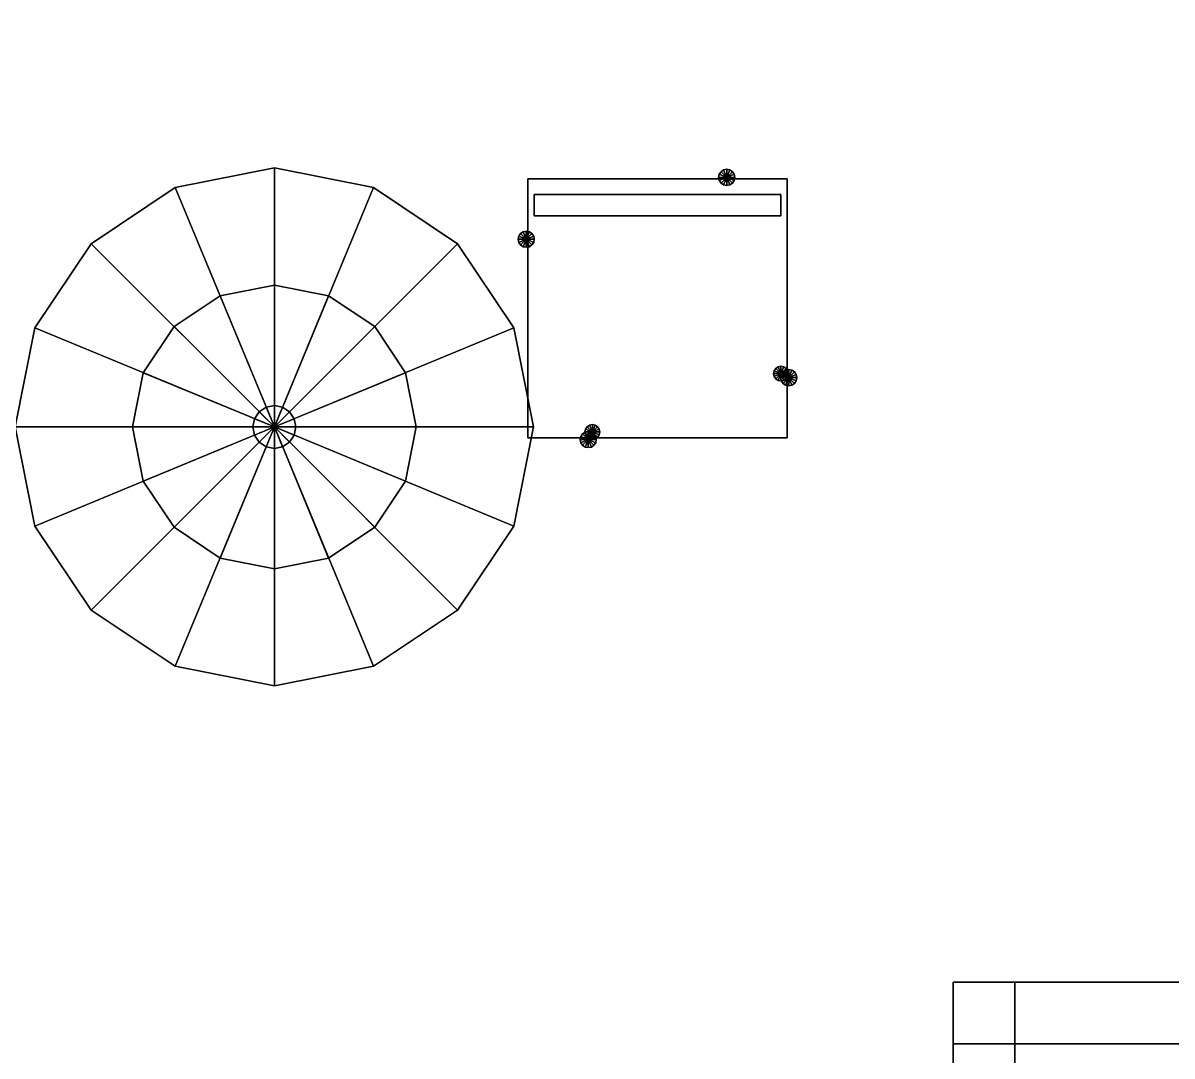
# Model space of a CAD drawing. Header units: millimetres. Extents: x -8000 to 18500, y -500 to 32500.
# Drawn here: x 6193 to 8055, y 2180 to 3855 of the extents above; entities that cross this region are included whole.
import ezdxf

# ---------------------------------------------------------------- set-up
doc = ezdxf.new("R2010")
doc.units = ezdxf.units.MM
for name, color, linetype in [('3D-FINISH', 7, 'Continuous'), ('3D-FURNITURE', 7, 'Continuous'), ('3D-ROOF', 7, 'Continuous'), ('3D-SLABS', 7, 'Continuous'), ('3D-WALLS-INTR', 7, 'Continuous')]:
    doc.layers.add(name, color=color, linetype=linetype)

msp = doc.modelspace()

# ---------------------------------------------------------------- linework, layer by layer
at = {"layer": '3D-FINISH', "color": 7}
for points in [[(200, 200, 590), (200, 9800, 590), (9800, 9800, 590), (9800, 200, 590)], [(200, 200, 600), (9800, 200, 600), (9800, 9800, 600), (200, 9800, 600)], [(200, 200, 3990), (200, 9800, 3990), (9800, 9800, 3990), (9800, 200, 3990)], [(200, 200, 4000), (9800, 200, 4000), (9800, 9800, 4000), (200, 9800, 4000)]]:
    msp.add_3dface(points, dxfattribs=at)
at = {"layer": '3D-FURNITURE', "color": 7}
for points in [[(6600, 3620, 1298), (6439.3, 3588, 1298), (6439.3, 3588, 1330), (6600, 3620, 1330)], [(6600, 3200, 1330), (6600, 3620, 1330), (6439.3, 3588, 1330), (6600, 3200, 1330)], [(6600, 3200, 1298), (6439.3, 3588, 1298), (6600, 3620, 1298), (6600, 3200, 1298)], [(6760.7, 3588, 1298), (6600, 3620, 1298), (6600, 3620, 1330), (6760.7, 3588, 1330)], [(6600, 3200, 1330), (6760.7, 3588, 1330), (6600, 3620, 1330), (6600, 3200, 1330)], [(6600, 3200, 1298), (6600, 3620, 1298), (6760.7, 3588, 1298), (6600, 3200, 1298)], [(7323.9, 3613.9, 600), (7321.1, 3609.7, 600), (7321.1, 3609.7, 1030), (7323.9, 3613.9, 1030)], [(7333.1, 3604.7, 1030), (7323.9, 3613.9, 1030), (7321.1, 3609.7, 1030), (7333.1, 3604.7, 1030)], [(7333.1, 3604.7, 600), (7321.1, 3609.7, 600), (7323.9, 3613.9, 600), (7333.1, 3604.7, 600)], [(7328.2, 3616.7, 600), (7323.9, 3613.9, 600), (7323.9, 3613.9, 1030), (7328.2, 3616.7, 1030)], [(7333.1, 3604.7, 1030), (7328.2, 3616.7, 1030), (7323.9, 3613.9, 1030), (7333.1, 3604.7, 1030)], [(7333.1, 3604.7, 600), (7323.9, 3613.9, 600), (7328.2, 3616.7, 600), (7333.1, 3604.7, 600)], [(7333.1, 3617.7, 600), (7328.2, 3616.7, 600), (7328.2, 3616.7, 1030), (7333.1, 3617.7, 1030)], [(7333.1, 3604.7, 1030), (7333.1, 3617.7, 1030), (7328.2, 3616.7, 1030), (7333.1, 3604.7, 1030)], [(7333.1, 3604.7, 600), (7328.2, 3616.7, 600), (7333.1, 3617.7, 600), (7333.1, 3604.7, 600)], [(7338.1, 3616.7, 600), (7333.1, 3617.7, 600), (7333.1, 3617.7, 1030), (7338.1, 3616.7, 1030)], [(7333.1, 3604.7, 1030), (7338.1, 3616.7, 1030), (7333.1, 3617.7, 1030), (7333.1, 3604.7, 1030)], [(7333.1, 3604.7, 600), (7333.1, 3617.7, 600), (7338.1, 3616.7, 600), (7333.1, 3604.7, 600)], [(7333.1, 3604.7, 1030), (7342.3, 3613.9, 1030), (7338.1, 3616.7, 1030), (7333.1, 3604.7, 1030)], [(7333.1, 3604.7, 600), (7338.1, 3616.7, 600), (7342.3, 3613.9, 600), (7333.1, 3604.7, 600)], [(7333.1, 3604.7, 1030), (7345.1, 3609.7, 1030), (7342.3, 3613.9, 1030), (7333.1, 3604.7, 1030)], [(7333.1, 3604.7, 600), (7342.3, 3613.9, 600), (7345.1, 3609.7, 600), (7333.1, 3604.7, 600)], [(7342.3, 3613.9, 600), (7338.1, 3616.7, 600), (7338.1, 3616.7, 1030), (7342.3, 3613.9, 1030)], [(7345.1, 3609.7, 600), (7342.3, 3613.9, 600), (7342.3, 3613.9, 1030), (7345.1, 3609.7, 1030)], [(7011, 3182.1, 1010), (7011, 3602.1, 1010), (7431, 3602.1, 1010), (7431, 3182.1, 1010)], [(7011, 3602.1, 1010), (7011, 3602.1, 1050), (7431, 3602.1, 1050), (7431, 3602.1, 1010)], [(7011, 3182.1, 1010), (7011, 3182.1, 1050), (7011, 3602.1, 1050), (7011, 3602.1, 1010)], [(7011, 3182.1, 1050), (7431, 3182.1, 1050), (7431, 3602.1, 1050), (7011, 3602.1, 1050)], [(7321.1, 3609.7, 600), (7320.1, 3604.7, 600), (7320.1, 3604.7, 1030), (7321.1, 3609.7, 1030)], [(7333.1, 3604.7, 1030), (7321.1, 3609.7, 1030), (7320.1, 3604.7, 1030), (7333.1, 3604.7, 1030)], [(7333.1, 3604.7, 600), (7320.1, 3604.7, 600), (7321.1, 3609.7, 600), (7333.1, 3604.7, 600)], [(7320.1, 3604.7, 600), (7321.1, 3599.8, 600), (7321.1, 3599.8, 1030), (7320.1, 3604.7, 1030)], [(7333.1, 3604.7, 1030), (7320.1, 3604.7, 1030), (7321.1, 3599.8, 1030), (7333.1, 3604.7, 1030)], [(7333.1, 3604.7, 600), (7321.1, 3599.8, 600), (7320.1, 3604.7, 600), (7333.1, 3604.7, 600)], [(7333.1, 3604.7, 1030), (7321.1, 3599.8, 1030), (7323.9, 3595.5, 1030), (7333.1, 3604.7, 1030)], [(7333.1, 3604.7, 600), (7323.9, 3595.5, 600), (7321.1, 3599.8, 600), (7333.1, 3604.7, 600)], [(7321.1, 3599.8, 600), (7323.9, 3595.5, 600), (7323.9, 3595.5, 1030), (7321.1, 3599.8, 1030)], [(7333.1, 3604.7, 1030), (7323.9, 3595.5, 1030), (7328.2, 3592.7, 1030), (7333.1, 3604.7, 1030)], [(7333.1, 3604.7, 600), (7328.2, 3592.7, 600), (7323.9, 3595.5, 600), (7333.1, 3604.7, 600)], [(7323.9, 3595.5, 600), (7328.2, 3592.7, 600), (7328.2, 3592.7, 1030), (7323.9, 3595.5, 1030)], [(7333.1, 3604.7, 1030), (7328.2, 3592.7, 1030), (7333.1, 3591.7, 1030), (7333.1, 3604.7, 1030)], [(7333.1, 3604.7, 600), (7333.1, 3591.7, 600), (7328.2, 3592.7, 600), (7333.1, 3604.7, 600)], [(7333.1, 3604.7, 1030), (7346.1, 3604.7, 1030), (7345.1, 3609.7, 1030), (7333.1, 3604.7, 1030)], [(7333.1, 3604.7, 600), (7345.1, 3609.7, 600), (7346.1, 3604.7, 600), (7333.1, 3604.7, 600)], [(7333.1, 3604.7, 1030), (7333.1, 3591.7, 1030), (7338.1, 3592.7, 1030), (7333.1, 3604.7, 1030)], [(7333.1, 3604.7, 600), (7338.1, 3592.7, 600), (7333.1, 3591.7, 600), (7333.1, 3604.7, 600)], [(7333.1, 3604.7, 1030), (7338.1, 3592.7, 1030), (7342.3, 3595.5, 1030), (7333.1, 3604.7, 1030)], [(7333.1, 3604.7, 600), (7342.3, 3595.5, 600), (7338.1, 3592.7, 600), (7333.1, 3604.7, 600)], [(7333.1, 3604.7, 1030), (7342.3, 3595.5, 1030), (7345.1, 3599.8, 1030), (7333.1, 3604.7, 1030)], [(7333.1, 3604.7, 600), (7345.1, 3599.8, 600), (7342.3, 3595.5, 600), (7333.1, 3604.7, 600)], [(7333.1, 3604.7, 1030), (7345.1, 3599.8, 1030), (7346.1, 3604.7, 1030), (7333.1, 3604.7, 1030)], [(7333.1, 3604.7, 600), (7346.1, 3604.7, 600), (7345.1, 3599.8, 600), (7333.1, 3604.7, 600)], [(7338.1, 3592.7, 600), (7342.3, 3595.5, 600), (7342.3, 3595.5, 1030), (7338.1, 3592.7, 1030)], [(7342.3, 3595.5, 600), (7345.1, 3599.8, 600), (7345.1, 3599.8, 1030), (7342.3, 3595.5, 1030)], [(7346.1, 3604.7, 600), (7345.1, 3609.7, 600), (7345.1, 3609.7, 1030), (7346.1, 3604.7, 1030)], [(7345.1, 3599.8, 600), (7346.1, 3604.7, 600), (7346.1, 3604.7, 1030), (7345.1, 3599.8, 1030)], [(7431, 3182.1, 1010), (7431, 3602.1, 1010), (7431, 3602.1, 1050), (7431, 3182.1, 1050)], [(6439.3, 3588, 1298), (6303, 3497, 1298), (6303, 3497, 1330), (6439.3, 3588, 1330)], [(6600, 3200, 1330), (6439.3, 3588, 1330), (6303, 3497, 1330), (6600, 3200, 1330)], [(6600, 3200, 1298), (6303, 3497, 1298), (6439.3, 3588, 1298), (6600, 3200, 1298)], [(6600, 3200, 1330), (6897, 3497, 1330), (6760.7, 3588, 1330), (6600, 3200, 1330)], [(6600, 3200, 1298), (6760.7, 3588, 1298), (6897, 3497, 1298), (6600, 3200, 1298)], [(6897, 3497, 1298), (6760.7, 3588, 1298), (6760.7, 3588, 1330), (6897, 3497, 1330)], [(7021, 3542.1, 1300), (7021, 3577.1, 1300), (7421, 3577.1, 1300), (7421, 3542.1, 1300)], [(7021, 3577.1, 1300), (7021, 3577.1, 1390), (7421, 3577.1, 1390), (7421, 3577.1, 1300)], [(7021, 3542.1, 1300), (7021, 3542.1, 1390), (7021, 3577.1, 1390), (7021, 3577.1, 1300)], [(7021, 3542.1, 1390), (7421, 3542.1, 1390), (7421, 3577.1, 1390), (7021, 3577.1, 1390)], [(7328.2, 3592.7, 600), (7333.1, 3591.7, 600), (7333.1, 3591.7, 1030), (7328.2, 3592.7, 1030)], [(7333.1, 3591.7, 600), (7338.1, 3592.7, 600), (7338.1, 3592.7, 1030), (7333.1, 3591.7, 1030)], [(7421, 3542.1, 1300), (7421, 3577.1, 1300), (7421, 3577.1, 1390), (7421, 3542.1, 1390)], [(7021, 3542.1, 1300), (7421, 3542.1, 1300), (7421, 3542.1, 1390), (7021, 3542.1, 1390)], [(6996.3, 3509.2, 600), (6995.3, 3504.3, 600), (6995.3, 3504.3, 1030), (6996.3, 3509.2, 1030)], [(7008.3, 3504.3, 1030), (6996.3, 3509.2, 1030), (6995.3, 3504.3, 1030), (7008.3, 3504.3, 1030)], [(7008.3, 3504.3, 600), (6995.3, 3504.3, 600), (6996.3, 3509.2, 600), (7008.3, 3504.3, 600)], [(6995.3, 3504.3, 600), (6996.3, 3499.3, 600), (6996.3, 3499.3, 1030), (6995.3, 3504.3, 1030)], [(7008.3, 3504.3, 1030), (6995.3, 3504.3, 1030), (6996.3, 3499.3, 1030), (7008.3, 3504.3, 1030)], [(7008.3, 3504.3, 600), (6996.3, 3499.3, 600), (6995.3, 3504.3, 600), (7008.3, 3504.3, 600)], [(6999.1, 3513.4, 600), (6996.3, 3509.2, 600), (6996.3, 3509.2, 1030), (6999.1, 3513.4, 1030)], [(7008.3, 3504.3, 1030), (6999.1, 3513.4, 1030), (6996.3, 3509.2, 1030), (7008.3, 3504.3, 1030)], [(7008.3, 3504.3, 600), (6996.3, 3509.2, 600), (6999.1, 3513.4, 600), (7008.3, 3504.3, 600)], [(7008.3, 3504.3, 1030), (6996.3, 3499.3, 1030), (6999.1, 3495.1, 1030), (7008.3, 3504.3, 1030)], [(7008.3, 3504.3, 600), (6999.1, 3495.1, 600), (6996.3, 3499.3, 600), (7008.3, 3504.3, 600)], [(7003.3, 3516.3, 600), (6999.1, 3513.4, 600), (6999.1, 3513.4, 1030), (7003.3, 3516.3, 1030)], [(7008.3, 3504.3, 1030), (7003.3, 3516.3, 1030), (6999.1, 3513.4, 1030), (7008.3, 3504.3, 1030)], [(7008.3, 3504.3, 600), (6999.1, 3513.4, 600), (7003.3, 3516.3, 600), (7008.3, 3504.3, 600)], [(7008.3, 3504.3, 1030), (6999.1, 3495.1, 1030), (7003.3, 3492.2, 1030), (7008.3, 3504.3, 1030)], [(7008.3, 3504.3, 600), (7003.3, 3492.2, 600), (6999.1, 3495.1, 600), (7008.3, 3504.3, 600)], [(7008.3, 3517.3, 600), (7003.3, 3516.3, 600), (7003.3, 3516.3, 1030), (7008.3, 3517.3, 1030)], [(7008.3, 3504.3, 1030), (7008.3, 3517.3, 1030), (7003.3, 3516.3, 1030), (7008.3, 3504.3, 1030)], [(7008.3, 3504.3, 600), (7003.3, 3516.3, 600), (7008.3, 3517.3, 600), (7008.3, 3504.3, 600)], [(7008.3, 3504.3, 1030), (7003.3, 3492.2, 1030), (7008.3, 3491.3, 1030), (7008.3, 3504.3, 1030)], [(7008.3, 3504.3, 600), (7008.3, 3491.3, 600), (7003.3, 3492.2, 600), (7008.3, 3504.3, 600)], [(7013.3, 3516.3, 600), (7008.3, 3517.3, 600), (7008.3, 3517.3, 1030), (7013.3, 3516.3, 1030)], [(7008.3, 3504.3, 1030), (7013.3, 3516.3, 1030), (7008.3, 3517.3, 1030), (7008.3, 3504.3, 1030)], [(7008.3, 3504.3, 600), (7008.3, 3517.3, 600), (7013.3, 3516.3, 600), (7008.3, 3504.3, 600)], [(7008.3, 3504.3, 1030), (7017.5, 3513.4, 1030), (7013.3, 3516.3, 1030), (7008.3, 3504.3, 1030)], [(7008.3, 3504.3, 600), (7013.3, 3516.3, 600), (7017.5, 3513.4, 600), (7008.3, 3504.3, 600)], [(7008.3, 3504.3, 1030), (7020.3, 3509.2, 1030), (7017.5, 3513.4, 1030), (7008.3, 3504.3, 1030)], [(7008.3, 3504.3, 600), (7017.5, 3513.4, 600), (7020.3, 3509.2, 600), (7008.3, 3504.3, 600)], [(7008.3, 3504.3, 1030), (7021.3, 3504.3, 1030), (7020.3, 3509.2, 1030), (7008.3, 3504.3, 1030)], [(7008.3, 3504.3, 600), (7020.3, 3509.2, 600), (7021.3, 3504.3, 600), (7008.3, 3504.3, 600)], [(7008.3, 3504.3, 1030), (7008.3, 3491.3, 1030), (7013.3, 3492.2, 1030), (7008.3, 3504.3, 1030)], [(7008.3, 3504.3, 600), (7013.3, 3492.2, 600), (7008.3, 3491.3, 600), (7008.3, 3504.3, 600)], [(7008.3, 3504.3, 1030), (7013.3, 3492.2, 1030), (7017.5, 3495.1, 1030), (7008.3, 3504.3, 1030)], [(7008.3, 3504.3, 600), (7017.5, 3495.1, 600), (7013.3, 3492.2, 600), (7008.3, 3504.3, 600)], [(7008.3, 3504.3, 1030), (7017.5, 3495.1, 1030), (7020.3, 3499.3, 1030), (7008.3, 3504.3, 1030)], [(7008.3, 3504.3, 600), (7020.3, 3499.3, 600), (7017.5, 3495.1, 600), (7008.3, 3504.3, 600)], [(7008.3, 3504.3, 1030), (7020.3, 3499.3, 1030), (7021.3, 3504.3, 1030), (7008.3, 3504.3, 1030)], [(7008.3, 3504.3, 600), (7021.3, 3504.3, 600), (7020.3, 3499.3, 600), (7008.3, 3504.3, 600)], [(7017.5, 3513.4, 600), (7013.3, 3516.3, 600), (7013.3, 3516.3, 1030), (7017.5, 3513.4, 1030)], [(7020.3, 3509.2, 600), (7017.5, 3513.4, 600), (7017.5, 3513.4, 1030), (7020.3, 3509.2, 1030)], [(7021.3, 3504.3, 600), (7020.3, 3509.2, 600), (7020.3, 3509.2, 1030), (7021.3, 3504.3, 1030)], [(7020.3, 3499.3, 600), (7021.3, 3504.3, 600), (7021.3, 3504.3, 1030), (7020.3, 3499.3, 1030)], [(6303, 3497, 1298), (6212, 3360.7, 1298), (6212, 3360.7, 1330), (6303, 3497, 1330)], [(6600, 3200, 1330), (6303, 3497, 1330), (6212, 3360.7, 1330), (6600, 3200, 1330)], [(6600, 3200, 1298), (6212, 3360.7, 1298), (6303, 3497, 1298), (6600, 3200, 1298)], [(6600, 3200, 1330), (6988, 3360.7, 1330), (6897, 3497, 1330), (6600, 3200, 1330)], [(6600, 3200, 1298), (6897, 3497, 1298), (6988, 3360.7, 1298), (6600, 3200, 1298)], [(6988, 3360.7, 1298), (6897, 3497, 1298), (6897, 3497, 1330), (6988, 3360.7, 1330)], [(6996.3, 3499.3, 600), (6999.1, 3495.1, 600), (6999.1, 3495.1, 1030), (6996.3, 3499.3, 1030)], [(6999.1, 3495.1, 600), (7003.3, 3492.2, 600), (7003.3, 3492.2, 1030), (6999.1, 3495.1, 1030)], [(7003.3, 3492.2, 600), (7008.3, 3491.3, 600), (7008.3, 3491.3, 1030), (7003.3, 3492.2, 1030)], [(7008.3, 3491.3, 600), (7013.3, 3492.2, 600), (7013.3, 3492.2, 1030), (7008.3, 3491.3, 1030)], [(7013.3, 3492.2, 600), (7017.5, 3495.1, 600), (7017.5, 3495.1, 1030), (7013.3, 3492.2, 1030)], [(7017.5, 3495.1, 600), (7020.3, 3499.3, 600), (7020.3, 3499.3, 1030), (7017.5, 3495.1, 1030)], [(6600, 3430, 600), (6512, 3412.5, 600), (6512, 3412.5, 618), (6600, 3430, 618)], [(6600, 3200, 618), (6600, 3430, 618), (6512, 3412.5, 618), (6600, 3200, 618)], [(6600, 3200, 600), (6512, 3412.5, 600), (6600, 3430, 600), (6600, 3200, 600)], [(6688, 3412.5, 600), (6600, 3430, 600), (6600, 3430, 618), (6688, 3412.5, 618)], [(6600, 3200, 618), (6688, 3412.5, 618), (6600, 3430, 618), (6600, 3200, 618)], [(6600, 3200, 600), (6600, 3430, 600), (6688, 3412.5, 600), (6600, 3200, 600)], [(6512, 3412.5, 600), (6437.4, 3362.6, 600), (6437.4, 3362.6, 618), (6512, 3412.5, 618)], [(6600, 3200, 618), (6512, 3412.5, 618), (6437.4, 3362.6, 618), (6600, 3200, 618)], [(6600, 3200, 600), (6437.4, 3362.6, 600), (6512, 3412.5, 600), (6600, 3200, 600)], [(6600, 3200, 618), (6762.6, 3362.6, 618), (6688, 3412.5, 618), (6600, 3200, 618)], [(6600, 3200, 600), (6688, 3412.5, 600), (6762.6, 3362.6, 600), (6600, 3200, 600)], [(6762.6, 3362.6, 600), (6688, 3412.5, 600), (6688, 3412.5, 618), (6762.6, 3362.6, 618)], [(6212, 3360.7, 1298), (6180, 3200, 1298), (6180, 3200, 1330), (6212, 3360.7, 1330)], [(6600, 3200, 1330), (6212, 3360.7, 1330), (6180, 3200, 1330), (6600, 3200, 1330)], [(6600, 3200, 1298), (6180, 3200, 1298), (6212, 3360.7, 1298), (6600, 3200, 1298)], [(6437.4, 3362.6, 600), (6387.5, 3288, 600), (6387.5, 3288, 618), (6437.4, 3362.6, 618)], [(6600, 3200, 618), (6437.4, 3362.6, 618), (6387.5, 3288, 618), (6600, 3200, 618)], [(6600, 3200, 600), (6387.5, 3288, 600), (6437.4, 3362.6, 600), (6600, 3200, 600)], [(6600, 3200, 618), (6812.5, 3288, 618), (6762.6, 3362.6, 618), (6600, 3200, 618)], [(6600, 3200, 600), (6762.6, 3362.6, 600), (6812.5, 3288, 600), (6600, 3200, 600)], [(6600, 3200, 1330), (7020, 3200, 1330), (6988, 3360.7, 1330), (6600, 3200, 1330)], [(6600, 3200, 1298), (6988, 3360.7, 1298), (7020, 3200, 1298), (6600, 3200, 1298)], [(6812.5, 3288, 600), (6762.6, 3362.6, 600), (6762.6, 3362.6, 618), (6812.5, 3288, 618)], [(7020, 3200, 1298), (6988, 3360.7, 1298), (6988, 3360.7, 1330), (7020, 3200, 1330)], [(7416.5, 3297.6, 1030), (7412.6, 3295, 1030), (7412.6, 3295, 1380), (7416.5, 3297.6, 1380)], [(7421.1, 3286.5, 1380), (7416.5, 3297.6, 1380), (7412.6, 3295, 1380), (7421.1, 3286.5, 1380)], [(7421.1, 3286.5, 1030), (7412.6, 3295, 1030), (7416.5, 3297.6, 1030), (7421.1, 3286.5, 1030)], [(7421.1, 3298.5, 1030), (7416.5, 3297.6, 1030), (7416.5, 3297.6, 1380), (7421.1, 3298.5, 1380)], [(7421.1, 3286.5, 1380), (7421.1, 3298.5, 1380), (7416.5, 3297.6, 1380), (7421.1, 3286.5, 1380)], [(7421.1, 3286.5, 1030), (7416.5, 3297.6, 1030), (7421.1, 3298.5, 1030), (7421.1, 3286.5, 1030)], [(7425.7, 3297.6, 1030), (7421.1, 3298.5, 1030), (7421.1, 3298.5, 1380), (7425.7, 3297.6, 1380)], [(7421.1, 3286.5, 1380), (7425.7, 3297.6, 1380), (7421.1, 3298.5, 1380), (7421.1, 3286.5, 1380)], [(7421.1, 3286.5, 1030), (7421.1, 3298.5, 1030), (7425.7, 3297.6, 1030), (7421.1, 3286.5, 1030)], [(7421.1, 3286.5, 1380), (7429.6, 3295, 1380), (7425.7, 3297.6, 1380), (7421.1, 3286.5, 1380)], [(7421.1, 3286.5, 1030), (7425.7, 3297.6, 1030), (7429.6, 3295, 1030), (7421.1, 3286.5, 1030)], [(7429.6, 3295, 1030), (7425.7, 3297.6, 1030), (7425.7, 3297.6, 1380), (7429.6, 3295, 1380)], [(6387.5, 3288, 600), (6370, 3200, 600), (6370, 3200, 618), (6387.5, 3288, 618)], [(6600, 3200, 618), (6387.5, 3288, 618), (6370, 3200, 618), (6600, 3200, 618)], [(6600, 3200, 600), (6370, 3200, 600), (6387.5, 3288, 600), (6600, 3200, 600)], [(6600, 3200, 618), (6830, 3200, 618), (6812.5, 3288, 618), (6600, 3200, 618)], [(6600, 3200, 600), (6812.5, 3288, 600), (6830, 3200, 600), (6600, 3200, 600)], [(6830, 3200, 600), (6812.5, 3288, 600), (6812.5, 3288, 618), (6830, 3200, 618)], [(7410, 3291.1, 1030), (7409.1, 3286.5, 1030), (7409.1, 3286.5, 1380), (7410, 3291.1, 1380)], [(7421.1, 3286.5, 1380), (7410, 3291.1, 1380), (7409.1, 3286.5, 1380), (7421.1, 3286.5, 1380)], [(7421.1, 3286.5, 1030), (7409.1, 3286.5, 1030), (7410, 3291.1, 1030), (7421.1, 3286.5, 1030)], [(7409.1, 3286.5, 1030), (7410, 3281.9, 1030), (7410, 3281.9, 1380), (7409.1, 3286.5, 1380)], [(7421.1, 3286.5, 1380), (7409.1, 3286.5, 1380), (7410, 3281.9, 1380), (7421.1, 3286.5, 1380)], [(7421.1, 3286.5, 1030), (7410, 3281.9, 1030), (7409.1, 3286.5, 1030), (7421.1, 3286.5, 1030)], [(7412.6, 3295, 1030), (7410, 3291.1, 1030), (7410, 3291.1, 1380), (7412.6, 3295, 1380)], [(7421.1, 3286.5, 1380), (7412.6, 3295, 1380), (7410, 3291.1, 1380), (7421.1, 3286.5, 1380)], [(7421.1, 3286.5, 1030), (7410, 3291.1, 1030), (7412.6, 3295, 1030), (7421.1, 3286.5, 1030)], [(7421.1, 3286.5, 1380), (7410, 3281.9, 1380), (7412.6, 3278, 1380), (7421.1, 3286.5, 1380)], [(7421.1, 3286.5, 1030), (7412.6, 3278, 1030), (7410, 3281.9, 1030), (7421.1, 3286.5, 1030)], [(7410, 3281.9, 1030), (7412.6, 3278, 1030), (7412.6, 3278, 1380), (7410, 3281.9, 1380)], [(7421.1, 3286.5, 1380), (7412.6, 3278, 1380), (7416.5, 3275.4, 1380), (7421.1, 3286.5, 1380)], [(7421.1, 3286.5, 1030), (7416.5, 3275.4, 1030), (7412.6, 3278, 1030), (7421.1, 3286.5, 1030)], [(7412.6, 3278, 1030), (7416.5, 3275.4, 1030), (7416.5, 3275.4, 1380), (7412.6, 3278, 1380)], [(7421.1, 3286.5, 1380), (7416.5, 3275.4, 1380), (7421.1, 3274.5, 1380), (7421.1, 3286.5, 1380)], [(7421.1, 3286.5, 1030), (7421.1, 3274.5, 1030), (7416.5, 3275.4, 1030), (7421.1, 3286.5, 1030)], [(7421.6, 3284.9, 600), (7420.6, 3279.9, 600), (7420.6, 3279.9, 1030), (7421.6, 3284.9, 1030)], [(7433.6, 3279.9, 1030), (7421.6, 3284.9, 1030), (7420.6, 3279.9, 1030), (7433.6, 3279.9, 1030)], [(7433.6, 3279.9, 600), (7420.6, 3279.9, 600), (7421.6, 3284.9, 600), (7433.6, 3279.9, 600)], [(7420.6, 3279.9, 600), (7421.6, 3274.9, 600), (7421.6, 3274.9, 1030), (7420.6, 3279.9, 1030)], [(7433.6, 3279.9, 1030), (7420.6, 3279.9, 1030), (7421.6, 3274.9, 1030), (7433.6, 3279.9, 1030)], [(7433.6, 3279.9, 600), (7421.6, 3274.9, 600), (7420.6, 3279.9, 600), (7433.6, 3279.9, 600)], [(7421.1, 3286.5, 1380), (7432.2, 3291.1, 1380), (7429.6, 3295, 1380), (7421.1, 3286.5, 1380)], [(7421.1, 3286.5, 1030), (7429.6, 3295, 1030), (7432.2, 3291.1, 1030), (7421.1, 3286.5, 1030)], [(7421.1, 3286.5, 1380), (7433.1, 3286.5, 1380), (7432.2, 3291.1, 1380), (7421.1, 3286.5, 1380)], [(7421.1, 3286.5, 1030), (7432.2, 3291.1, 1030), (7433.1, 3286.5, 1030), (7421.1, 3286.5, 1030)], [(7421.1, 3286.5, 1380), (7421.1, 3274.5, 1380), (7425.7, 3275.4, 1380), (7421.1, 3286.5, 1380)], [(7421.1, 3286.5, 1030), (7425.7, 3275.4, 1030), (7421.1, 3274.5, 1030), (7421.1, 3286.5, 1030)], [(7421.1, 3286.5, 1380), (7425.7, 3275.4, 1380), (7429.6, 3278, 1380), (7421.1, 3286.5, 1380)], [(7421.1, 3286.5, 1030), (7429.6, 3278, 1030), (7425.7, 3275.4, 1030), (7421.1, 3286.5, 1030)], [(7421.1, 3286.5, 1380), (7429.6, 3278, 1380), (7432.2, 3281.9, 1380), (7421.1, 3286.5, 1380)], [(7421.1, 3286.5, 1030), (7432.2, 3281.9, 1030), (7429.6, 3278, 1030), (7421.1, 3286.5, 1030)], [(7421.1, 3286.5, 1380), (7432.2, 3281.9, 1380), (7433.1, 3286.5, 1380), (7421.1, 3286.5, 1380)], [(7421.1, 3286.5, 1030), (7433.1, 3286.5, 1030), (7432.2, 3281.9, 1030), (7421.1, 3286.5, 1030)], [(7424.4, 3289.1, 600), (7421.6, 3284.9, 600), (7421.6, 3284.9, 1030), (7424.4, 3289.1, 1030)], [(7433.6, 3279.9, 1030), (7424.4, 3289.1, 1030), (7421.6, 3284.9, 1030), (7433.6, 3279.9, 1030)], [(7433.6, 3279.9, 600), (7421.6, 3284.9, 600), (7424.4, 3289.1, 600), (7433.6, 3279.9, 600)], [(7433.6, 3279.9, 1030), (7421.6, 3274.9, 1030), (7424.4, 3270.7, 1030), (7433.6, 3279.9, 1030)], [(7433.6, 3279.9, 600), (7424.4, 3270.7, 600), (7421.6, 3274.9, 600), (7433.6, 3279.9, 600)], [(7428.6, 3291.9, 600), (7424.4, 3289.1, 600), (7424.4, 3289.1, 1030), (7428.6, 3291.9, 1030)], [(7433.6, 3279.9, 1030), (7428.6, 3291.9, 1030), (7424.4, 3289.1, 1030), (7433.6, 3279.9, 1030)], [(7433.6, 3279.9, 600), (7424.4, 3289.1, 600), (7428.6, 3291.9, 600), (7433.6, 3279.9, 600)], [(7433.6, 3279.9, 1030), (7424.4, 3270.7, 1030), (7428.6, 3267.9, 1030), (7433.6, 3279.9, 1030)], [(7433.6, 3279.9, 600), (7428.6, 3267.9, 600), (7424.4, 3270.7, 600), (7433.6, 3279.9, 600)], [(7425.7, 3275.4, 1030), (7429.6, 3278, 1030), (7429.6, 3278, 1380), (7425.7, 3275.4, 1380)], [(7433.6, 3292.9, 600), (7428.6, 3291.9, 600), (7428.6, 3291.9, 1030), (7433.6, 3292.9, 1030)], [(7433.6, 3279.9, 1030), (7433.6, 3292.9, 1030), (7428.6, 3291.9, 1030), (7433.6, 3279.9, 1030)], [(7433.6, 3279.9, 600), (7428.6, 3291.9, 600), (7433.6, 3292.9, 600), (7433.6, 3279.9, 600)], [(7433.6, 3279.9, 1030), (7428.6, 3267.9, 1030), (7433.6, 3266.9, 1030), (7433.6, 3279.9, 1030)], [(7433.6, 3279.9, 600), (7433.6, 3266.9, 600), (7428.6, 3267.9, 600), (7433.6, 3279.9, 600)], [(7432.2, 3291.1, 1030), (7429.6, 3295, 1030), (7429.6, 3295, 1380), (7432.2, 3291.1, 1380)], [(7429.6, 3278, 1030), (7432.2, 3281.9, 1030), (7432.2, 3281.9, 1380), (7429.6, 3278, 1380)], [(7433.1, 3286.5, 1030), (7432.2, 3291.1, 1030), (7432.2, 3291.1, 1380), (7433.1, 3286.5, 1380)], [(7432.2, 3281.9, 1030), (7433.1, 3286.5, 1030), (7433.1, 3286.5, 1380), (7432.2, 3281.9, 1380)], [(7438.6, 3291.9, 600), (7433.6, 3292.9, 600), (7433.6, 3292.9, 1030), (7438.6, 3291.9, 1030)], [(7433.6, 3279.9, 1030), (7438.6, 3291.9, 1030), (7433.6, 3292.9, 1030), (7433.6, 3279.9, 1030)], [(7433.6, 3279.9, 600), (7433.6, 3292.9, 600), (7438.6, 3291.9, 600), (7433.6, 3279.9, 600)], [(7433.6, 3279.9, 1030), (7442.8, 3289.1, 1030), (7438.6, 3291.9, 1030), (7433.6, 3279.9, 1030)], [(7433.6, 3279.9, 600), (7438.6, 3291.9, 600), (7442.8, 3289.1, 600), (7433.6, 3279.9, 600)], [(7433.6, 3279.9, 1030), (7445.6, 3284.9, 1030), (7442.8, 3289.1, 1030), (7433.6, 3279.9, 1030)], [(7433.6, 3279.9, 600), (7442.8, 3289.1, 600), (7445.6, 3284.9, 600), (7433.6, 3279.9, 600)], [(7433.6, 3279.9, 1030), (7446.6, 3279.9, 1030), (7445.6, 3284.9, 1030), (7433.6, 3279.9, 1030)], [(7433.6, 3279.9, 600), (7445.6, 3284.9, 600), (7446.6, 3279.9, 600), (7433.6, 3279.9, 600)], [(7433.6, 3279.9, 1030), (7433.6, 3266.9, 1030), (7438.6, 3267.9, 1030), (7433.6, 3279.9, 1030)], [(7433.6, 3279.9, 600), (7438.6, 3267.9, 600), (7433.6, 3266.9, 600), (7433.6, 3279.9, 600)], [(7433.6, 3279.9, 1030), (7438.6, 3267.9, 1030), (7442.8, 3270.7, 1030), (7433.6, 3279.9, 1030)], [(7433.6, 3279.9, 600), (7442.8, 3270.7, 600), (7438.6, 3267.9, 600), (7433.6, 3279.9, 600)], [(7433.6, 3279.9, 1030), (7442.8, 3270.7, 1030), (7445.6, 3274.9, 1030), (7433.6, 3279.9, 1030)], [(7433.6, 3279.9, 600), (7445.6, 3274.9, 600), (7442.8, 3270.7, 600), (7433.6, 3279.9, 600)], [(7433.6, 3279.9, 1030), (7445.6, 3274.9, 1030), (7446.6, 3279.9, 1030), (7433.6, 3279.9, 1030)], [(7433.6, 3279.9, 600), (7446.6, 3279.9, 600), (7445.6, 3274.9, 600), (7433.6, 3279.9, 600)], [(7442.8, 3289.1, 600), (7438.6, 3291.9, 600), (7438.6, 3291.9, 1030), (7442.8, 3289.1, 1030)], [(7445.6, 3284.9, 600), (7442.8, 3289.1, 600), (7442.8, 3289.1, 1030), (7445.6, 3284.9, 1030)], [(7446.6, 3279.9, 600), (7445.6, 3284.9, 600), (7445.6, 3284.9, 1030), (7446.6, 3279.9, 1030)], [(7445.6, 3274.9, 600), (7446.6, 3279.9, 600), (7446.6, 3279.9, 1030), (7445.6, 3274.9, 1030)], [(7416.5, 3275.4, 1030), (7421.1, 3274.5, 1030), (7421.1, 3274.5, 1380), (7416.5, 3275.4, 1380)], [(7421.1, 3274.5, 1030), (7425.7, 3275.4, 1030), (7425.7, 3275.4, 1380), (7421.1, 3274.5, 1380)], [(7421.6, 3274.9, 600), (7424.4, 3270.7, 600), (7424.4, 3270.7, 1030), (7421.6, 3274.9, 1030)], [(7424.4, 3270.7, 600), (7428.6, 3267.9, 600), (7428.6, 3267.9, 1030), (7424.4, 3270.7, 1030)], [(7428.6, 3267.9, 600), (7433.6, 3266.9, 600), (7433.6, 3266.9, 1030), (7428.6, 3267.9, 1030)], [(7433.6, 3266.9, 600), (7438.6, 3267.9, 600), (7438.6, 3267.9, 1030), (7433.6, 3266.9, 1030)], [(7438.6, 3267.9, 600), (7442.8, 3270.7, 600), (7442.8, 3270.7, 1030), (7438.6, 3267.9, 1030)], [(7442.8, 3270.7, 600), (7445.6, 3274.9, 600), (7445.6, 3274.9, 1030), (7442.8, 3270.7, 1030)], [(6575.3, 3224.7, 618), (6567.7, 3213.4, 618), (6567.7, 3213.4, 1298), (6575.3, 3224.7, 1298)], [(6600, 3200, 1298), (6575.3, 3224.7, 1298), (6567.7, 3213.4, 1298), (6600, 3200, 1298)], [(6600, 3200, 618), (6567.7, 3213.4, 618), (6575.3, 3224.7, 618), (6600, 3200, 618)], [(6586.6, 3232.3, 618), (6575.3, 3224.7, 618), (6575.3, 3224.7, 1298), (6586.6, 3232.3, 1298)], [(6600, 3200, 1298), (6586.6, 3232.3, 1298), (6575.3, 3224.7, 1298), (6600, 3200, 1298)], [(6600, 3200, 618), (6575.3, 3224.7, 618), (6586.6, 3232.3, 618), (6600, 3200, 618)], [(6600, 3235, 618), (6586.6, 3232.3, 618), (6586.6, 3232.3, 1298), (6600, 3235, 1298)], [(6600, 3200, 1298), (6600, 3235, 1298), (6586.6, 3232.3, 1298), (6600, 3200, 1298)], [(6600, 3200, 618), (6586.6, 3232.3, 618), (6600, 3235, 618), (6600, 3200, 618)], [(6613.4, 3232.3, 618), (6600, 3235, 618), (6600, 3235, 1298), (6613.4, 3232.3, 1298)], [(6600, 3200, 1298), (6613.4, 3232.3, 1298), (6600, 3235, 1298), (6600, 3200, 1298)], [(6600, 3200, 618), (6600, 3235, 618), (6613.4, 3232.3, 618), (6600, 3200, 618)], [(6600, 3200, 1298), (6624.7, 3224.7, 1298), (6613.4, 3232.3, 1298), (6600, 3200, 1298)], [(6600, 3200, 618), (6613.4, 3232.3, 618), (6624.7, 3224.7, 618), (6600, 3200, 618)], [(6600, 3200, 1298), (6632.3, 3213.4, 1298), (6624.7, 3224.7, 1298), (6600, 3200, 1298)], [(6600, 3200, 618), (6624.7, 3224.7, 618), (6632.3, 3213.4, 618), (6600, 3200, 618)], [(6624.7, 3224.7, 618), (6613.4, 3232.3, 618), (6613.4, 3232.3, 1298), (6624.7, 3224.7, 1298)], [(6632.3, 3213.4, 618), (6624.7, 3224.7, 618), (6624.7, 3224.7, 1298), (6632.3, 3213.4, 1298)], [(6567.7, 3213.4, 618), (6565, 3200, 618), (6565, 3200, 1298), (6567.7, 3213.4, 1298)], [(6600, 3200, 1298), (6567.7, 3213.4, 1298), (6565, 3200, 1298), (6600, 3200, 1298)], [(6600, 3200, 618), (6565, 3200, 618), (6567.7, 3213.4, 618), (6600, 3200, 618)], [(6600, 3200, 1298), (6635, 3200, 1298), (6632.3, 3213.4, 1298), (6600, 3200, 1298)], [(6600, 3200, 618), (6632.3, 3213.4, 618), (6635, 3200, 618), (6600, 3200, 618)], [(6635, 3200, 618), (6632.3, 3213.4, 618), (6632.3, 3213.4, 1298), (6635, 3200, 1298)], [(7115.4, 3204, 1030), (7110.8, 3203, 1030), (7110.8, 3203, 1380), (7115.4, 3204, 1380)], [(7115.4, 3192, 1380), (7115.4, 3204, 1380), (7110.8, 3203, 1380), (7115.4, 3192, 1380)], [(7115.4, 3192, 1030), (7110.8, 3203, 1030), (7115.4, 3204, 1030), (7115.4, 3192, 1030)], [(7120, 3203, 1030), (7115.4, 3204, 1030), (7115.4, 3204, 1380), (7120, 3203, 1380)], [(7115.4, 3192, 1380), (7120, 3203, 1380), (7115.4, 3204, 1380), (7115.4, 3192, 1380)], [(7115.4, 3192, 1030), (7115.4, 3204, 1030), (7120, 3203, 1030), (7115.4, 3192, 1030)], [(6180, 3200, 1298), (6212, 3039.3, 1298), (6212, 3039.3, 1330), (6180, 3200, 1330)], [(6600, 3200, 1330), (6180, 3200, 1330), (6212, 3039.3, 1330), (6600, 3200, 1330)], [(6600, 3200, 1298), (6212, 3039.3, 1298), (6180, 3200, 1298), (6600, 3200, 1298)], [(6600, 3200, 1330), (6212, 3039.3, 1330), (6303, 2903, 1330), (6600, 3200, 1330)], [(6600, 3200, 1298), (6303, 2903, 1298), (6212, 3039.3, 1298), (6600, 3200, 1298)], [(6600, 3200, 1330), (6303, 2903, 1330), (6439.3, 2812, 1330), (6600, 3200, 1330)], [(6600, 3200, 1298), (6439.3, 2812, 1298), (6303, 2903, 1298), (6600, 3200, 1298)], [(6370, 3200, 600), (6387.5, 3112, 600), (6387.5, 3112, 618), (6370, 3200, 618)], [(6600, 3200, 618), (6370, 3200, 618), (6387.5, 3112, 618), (6600, 3200, 618)], [(6600, 3200, 600), (6387.5, 3112, 600), (6370, 3200, 600), (6600, 3200, 600)], [(6600, 3200, 618), (6387.5, 3112, 618), (6437.4, 3037.4, 618), (6600, 3200, 618)], [(6600, 3200, 600), (6437.4, 3037.4, 600), (6387.5, 3112, 600), (6600, 3200, 600)], [(6600, 3200, 618), (6437.4, 3037.4, 618), (6512, 2987.5, 618), (6600, 3200, 618)], [(6600, 3200, 600), (6512, 2987.5, 600), (6437.4, 3037.4, 600), (6600, 3200, 600)], [(6600, 3200, 1330), (6439.3, 2812, 1330), (6600, 2780, 1330), (6600, 3200, 1330)], [(6600, 3200, 1298), (6600, 2780, 1298), (6439.3, 2812, 1298), (6600, 3200, 1298)], [(6600, 3200, 618), (6512, 2987.5, 618), (6600, 2970, 618), (6600, 3200, 618)], [(6600, 3200, 600), (6600, 2970, 600), (6512, 2987.5, 600), (6600, 3200, 600)], [(6565, 3200, 618), (6567.7, 3186.6, 618), (6567.7, 3186.6, 1298), (6565, 3200, 1298)], [(6600, 3200, 1298), (6565, 3200, 1298), (6567.7, 3186.6, 1298), (6600, 3200, 1298)], [(6600, 3200, 618), (6567.7, 3186.6, 618), (6565, 3200, 618), (6600, 3200, 618)], [(6600, 3200, 1298), (6567.7, 3186.6, 1298), (6575.3, 3175.3, 1298), (6600, 3200, 1298)], [(6600, 3200, 618), (6575.3, 3175.3, 618), (6567.7, 3186.6, 618), (6600, 3200, 618)], [(6567.7, 3186.6, 618), (6575.3, 3175.3, 618), (6575.3, 3175.3, 1298), (6567.7, 3186.6, 1298)], [(6600, 3200, 1298), (6575.3, 3175.3, 1298), (6586.6, 3167.7, 1298), (6600, 3200, 1298)], [(6600, 3200, 618), (6586.6, 3167.7, 618), (6575.3, 3175.3, 618), (6600, 3200, 618)], [(6600, 3200, 1298), (6586.6, 3167.7, 1298), (6600, 3165, 1298), (6600, 3200, 1298)], [(6600, 3200, 618), (6600, 3165, 618), (6586.6, 3167.7, 618), (6600, 3200, 618)], [(6600, 3200, 618), (6600, 2970, 618), (6688, 2987.5, 618), (6600, 3200, 618)], [(6600, 3200, 600), (6688, 2987.5, 600), (6600, 2970, 600), (6600, 3200, 600)], [(6600, 3200, 618), (6688, 2987.5, 618), (6762.6, 3037.4, 618), (6600, 3200, 618)], [(6600, 3200, 600), (6762.6, 3037.4, 600), (6688, 2987.5, 600), (6600, 3200, 600)], [(6600, 3200, 618), (6762.6, 3037.4, 618), (6812.5, 3112, 618), (6600, 3200, 618)], [(6600, 3200, 600), (6812.5, 3112, 600), (6762.6, 3037.4, 600), (6600, 3200, 600)], [(6600, 3200, 618), (6812.5, 3112, 618), (6830, 3200, 618), (6600, 3200, 618)], [(6600, 3200, 600), (6830, 3200, 600), (6812.5, 3112, 600), (6600, 3200, 600)], [(6600, 3200, 1298), (6600, 3165, 1298), (6613.4, 3167.7, 1298), (6600, 3200, 1298)], [(6600, 3200, 618), (6613.4, 3167.7, 618), (6600, 3165, 618), (6600, 3200, 618)], [(6600, 3200, 1298), (6613.4, 3167.7, 1298), (6624.7, 3175.3, 1298), (6600, 3200, 1298)], [(6600, 3200, 618), (6624.7, 3175.3, 618), (6613.4, 3167.7, 618), (6600, 3200, 618)], [(6600, 3200, 1298), (6624.7, 3175.3, 1298), (6632.3, 3186.6, 1298), (6600, 3200, 1298)], [(6600, 3200, 618), (6632.3, 3186.6, 618), (6624.7, 3175.3, 618), (6600, 3200, 618)], [(6600, 3200, 1298), (6632.3, 3186.6, 1298), (6635, 3200, 1298), (6600, 3200, 1298)], [(6600, 3200, 618), (6635, 3200, 618), (6632.3, 3186.6, 618), (6600, 3200, 618)], [(6600, 3200, 1330), (6600, 2780, 1330), (6760.7, 2812, 1330), (6600, 3200, 1330)], [(6600, 3200, 1298), (6760.7, 2812, 1298), (6600, 2780, 1298), (6600, 3200, 1298)], [(6600, 3200, 1330), (6760.7, 2812, 1330), (6897, 2903, 1330), (6600, 3200, 1330)], [(6600, 3200, 1298), (6897, 2903, 1298), (6760.7, 2812, 1298), (6600, 3200, 1298)], [(6600, 3200, 1330), (6897, 2903, 1330), (6988, 3039.3, 1330), (6600, 3200, 1330)], [(6600, 3200, 1298), (6988, 3039.3, 1298), (6897, 2903, 1298), (6600, 3200, 1298)], [(6600, 3200, 1330), (6988, 3039.3, 1330), (7020, 3200, 1330), (6600, 3200, 1330)], [(6600, 3200, 1298), (7020, 3200, 1298), (6988, 3039.3, 1298), (6600, 3200, 1298)], [(6624.7, 3175.3, 618), (6632.3, 3186.6, 618), (6632.3, 3186.6, 1298), (6624.7, 3175.3, 1298)], [(6632.3, 3186.6, 618), (6635, 3200, 618), (6635, 3200, 1298), (6632.3, 3186.6, 1298)], [(6812.5, 3112, 600), (6830, 3200, 600), (6830, 3200, 618), (6812.5, 3112, 618)], [(6988, 3039.3, 1298), (7020, 3200, 1298), (7020, 3200, 1330), (6988, 3039.3, 1330)], [(7099.6, 3188.6, 600), (7096.8, 3184.4, 600), (7096.8, 3184.4, 1030), (7099.6, 3188.6, 1030)], [(7108.8, 3179.4, 1030), (7099.6, 3188.6, 1030), (7096.8, 3184.4, 1030), (7108.8, 3179.4, 1030)], [(7108.8, 3179.4, 600), (7096.8, 3184.4, 600), (7099.6, 3188.6, 600), (7108.8, 3179.4, 600)], [(7103.8, 3191.5, 600), (7099.6, 3188.6, 600), (7099.6, 3188.6, 1030), (7103.8, 3191.5, 1030)], [(7108.8, 3179.4, 1030), (7103.8, 3191.5, 1030), (7099.6, 3188.6, 1030), (7108.8, 3179.4, 1030)], [(7108.8, 3179.4, 600), (7099.6, 3188.6, 600), (7103.8, 3191.5, 600), (7108.8, 3179.4, 600)], [(7104.3, 3196.5, 1030), (7103.4, 3192, 1030), (7103.4, 3192, 1380), (7104.3, 3196.5, 1380)], [(7115.4, 3192, 1380), (7104.3, 3196.5, 1380), (7103.4, 3192, 1380), (7115.4, 3192, 1380)], [(7115.4, 3192, 1030), (7103.4, 3192, 1030), (7104.3, 3196.5, 1030), (7115.4, 3192, 1030)], [(7103.4, 3192, 1030), (7104.3, 3187.4, 1030), (7104.3, 3187.4, 1380), (7103.4, 3192, 1380)], [(7115.4, 3192, 1380), (7103.4, 3192, 1380), (7104.3, 3187.4, 1380), (7115.4, 3192, 1380)], [(7115.4, 3192, 1030), (7104.3, 3187.4, 1030), (7103.4, 3192, 1030), (7115.4, 3192, 1030)], [(7108.8, 3192.4, 600), (7103.8, 3191.5, 600), (7103.8, 3191.5, 1030), (7108.8, 3192.4, 1030)], [(7108.8, 3179.4, 1030), (7108.8, 3192.4, 1030), (7103.8, 3191.5, 1030), (7108.8, 3179.4, 1030)], [(7108.8, 3179.4, 600), (7103.8, 3191.5, 600), (7108.8, 3192.4, 600), (7108.8, 3179.4, 600)], [(7106.9, 3200.4, 1030), (7104.3, 3196.5, 1030), (7104.3, 3196.5, 1380), (7106.9, 3200.4, 1380)], [(7115.4, 3192, 1380), (7106.9, 3200.4, 1380), (7104.3, 3196.5, 1380), (7115.4, 3192, 1380)], [(7115.4, 3192, 1030), (7104.3, 3196.5, 1030), (7106.9, 3200.4, 1030), (7115.4, 3192, 1030)], [(7115.4, 3192, 1380), (7104.3, 3187.4, 1380), (7106.9, 3183.5, 1380), (7115.4, 3192, 1380)], [(7115.4, 3192, 1030), (7106.9, 3183.5, 1030), (7104.3, 3187.4, 1030), (7115.4, 3192, 1030)], [(7104.3, 3187.4, 1030), (7106.9, 3183.5, 1030), (7106.9, 3183.5, 1380), (7104.3, 3187.4, 1380)], [(7110.8, 3203, 1030), (7106.9, 3200.4, 1030), (7106.9, 3200.4, 1380), (7110.8, 3203, 1380)], [(7115.4, 3192, 1380), (7110.8, 3203, 1380), (7106.9, 3200.4, 1380), (7115.4, 3192, 1380)], [(7115.4, 3192, 1030), (7106.9, 3200.4, 1030), (7110.8, 3203, 1030), (7115.4, 3192, 1030)], [(7115.4, 3192, 1380), (7106.9, 3183.5, 1380), (7110.8, 3180.9, 1380), (7115.4, 3192, 1380)], [(7115.4, 3192, 1030), (7110.8, 3180.9, 1030), (7106.9, 3183.5, 1030), (7115.4, 3192, 1030)], [(7113.8, 3191.5, 600), (7108.8, 3192.4, 600), (7108.8, 3192.4, 1030), (7113.8, 3191.5, 1030)], [(7108.8, 3179.4, 1030), (7113.8, 3191.5, 1030), (7108.8, 3192.4, 1030), (7108.8, 3179.4, 1030)], [(7108.8, 3179.4, 600), (7108.8, 3192.4, 600), (7113.8, 3191.5, 600), (7108.8, 3179.4, 600)], [(7108.8, 3179.4, 1030), (7118, 3188.6, 1030), (7113.8, 3191.5, 1030), (7108.8, 3179.4, 1030)], [(7108.8, 3179.4, 600), (7113.8, 3191.5, 600), (7118, 3188.6, 600), (7108.8, 3179.4, 600)], [(7108.8, 3179.4, 1030), (7120.8, 3184.4, 1030), (7118, 3188.6, 1030), (7108.8, 3179.4, 1030)], [(7108.8, 3179.4, 600), (7118, 3188.6, 600), (7120.8, 3184.4, 600), (7108.8, 3179.4, 600)], [(7115.4, 3192, 1380), (7110.8, 3180.9, 1380), (7115.4, 3180, 1380), (7115.4, 3192, 1380)], [(7115.4, 3192, 1030), (7115.4, 3180, 1030), (7110.8, 3180.9, 1030), (7115.4, 3192, 1030)], [(7118, 3188.6, 600), (7113.8, 3191.5, 600), (7113.8, 3191.5, 1030), (7118, 3188.6, 1030)], [(7115.4, 3192, 1380), (7123.9, 3200.4, 1380), (7120, 3203, 1380), (7115.4, 3192, 1380)], [(7115.4, 3192, 1030), (7120, 3203, 1030), (7123.9, 3200.4, 1030), (7115.4, 3192, 1030)], [(7115.4, 3192, 1380), (7126.5, 3196.5, 1380), (7123.9, 3200.4, 1380), (7115.4, 3192, 1380)], [(7115.4, 3192, 1030), (7123.9, 3200.4, 1030), (7126.5, 3196.5, 1030), (7115.4, 3192, 1030)], [(7115.4, 3192, 1380), (7127.4, 3192, 1380), (7126.5, 3196.5, 1380), (7115.4, 3192, 1380)], [(7115.4, 3192, 1030), (7126.5, 3196.5, 1030), (7127.4, 3192, 1030), (7115.4, 3192, 1030)], [(7115.4, 3192, 1380), (7115.4, 3180, 1380), (7120, 3180.9, 1380), (7115.4, 3192, 1380)], [(7115.4, 3192, 1030), (7120, 3180.9, 1030), (7115.4, 3180, 1030), (7115.4, 3192, 1030)], [(7115.4, 3192, 1380), (7120, 3180.9, 1380), (7123.9, 3183.5, 1380), (7115.4, 3192, 1380)], [(7115.4, 3192, 1030), (7123.9, 3183.5, 1030), (7120, 3180.9, 1030), (7115.4, 3192, 1030)], [(7115.4, 3192, 1380), (7123.9, 3183.5, 1380), (7126.5, 3187.4, 1380), (7115.4, 3192, 1380)], [(7115.4, 3192, 1030), (7126.5, 3187.4, 1030), (7123.9, 3183.5, 1030), (7115.4, 3192, 1030)], [(7115.4, 3192, 1380), (7126.5, 3187.4, 1380), (7127.4, 3192, 1380), (7115.4, 3192, 1380)], [(7115.4, 3192, 1030), (7127.4, 3192, 1030), (7126.5, 3187.4, 1030), (7115.4, 3192, 1030)], [(7120.8, 3184.4, 600), (7118, 3188.6, 600), (7118, 3188.6, 1030), (7120.8, 3184.4, 1030)], [(7123.9, 3200.4, 1030), (7120, 3203, 1030), (7120, 3203, 1380), (7123.9, 3200.4, 1380)], [(7126.5, 3196.5, 1030), (7123.9, 3200.4, 1030), (7123.9, 3200.4, 1380), (7126.5, 3196.5, 1380)], [(7123.9, 3183.5, 1030), (7126.5, 3187.4, 1030), (7126.5, 3187.4, 1380), (7123.9, 3183.5, 1380)], [(7127.4, 3192, 1030), (7126.5, 3196.5, 1030), (7126.5, 3196.5, 1380), (7127.4, 3192, 1380)], [(7126.5, 3187.4, 1030), (7127.4, 3192, 1030), (7127.4, 3192, 1380), (7126.5, 3187.4, 1380)], [(6575.3, 3175.3, 618), (6586.6, 3167.7, 618), (6586.6, 3167.7, 1298), (6575.3, 3175.3, 1298)], [(6586.6, 3167.7, 618), (6600, 3165, 618), (6600, 3165, 1298), (6586.6, 3167.7, 1298)], [(6600, 3165, 618), (6613.4, 3167.7, 618), (6613.4, 3167.7, 1298), (6600, 3165, 1298)], [(6613.4, 3167.7, 618), (6624.7, 3175.3, 618), (6624.7, 3175.3, 1298), (6613.4, 3167.7, 1298)], [(7011, 3182.1, 1010), (7431, 3182.1, 1010), (7431, 3182.1, 1050), (7011, 3182.1, 1050)], [(7096.8, 3184.4, 600), (7095.8, 3179.4, 600), (7095.8, 3179.4, 1030), (7096.8, 3184.4, 1030)], [(7108.8, 3179.4, 1030), (7096.8, 3184.4, 1030), (7095.8, 3179.4, 1030), (7108.8, 3179.4, 1030)], [(7108.8, 3179.4, 600), (7095.8, 3179.4, 600), (7096.8, 3184.4, 600), (7108.8, 3179.4, 600)], [(7095.8, 3179.4, 600), (7096.8, 3174.5, 600), (7096.8, 3174.5, 1030), (7095.8, 3179.4, 1030)], [(7108.8, 3179.4, 1030), (7095.8, 3179.4, 1030), (7096.8, 3174.5, 1030), (7108.8, 3179.4, 1030)], [(7108.8, 3179.4, 600), (7096.8, 3174.5, 600), (7095.8, 3179.4, 600), (7108.8, 3179.4, 600)], [(7108.8, 3179.4, 1030), (7096.8, 3174.5, 1030), (7099.6, 3170.3, 1030), (7108.8, 3179.4, 1030)], [(7108.8, 3179.4, 600), (7099.6, 3170.3, 600), (7096.8, 3174.5, 600), (7108.8, 3179.4, 600)], [(7096.8, 3174.5, 600), (7099.6, 3170.3, 600), (7099.6, 3170.3, 1030), (7096.8, 3174.5, 1030)], [(7108.8, 3179.4, 1030), (7099.6, 3170.3, 1030), (7103.8, 3167.4, 1030), (7108.8, 3179.4, 1030)], [(7108.8, 3179.4, 600), (7103.8, 3167.4, 600), (7099.6, 3170.3, 600), (7108.8, 3179.4, 600)], [(7099.6, 3170.3, 600), (7103.8, 3167.4, 600), (7103.8, 3167.4, 1030), (7099.6, 3170.3, 1030)], [(7108.8, 3179.4, 1030), (7103.8, 3167.4, 1030), (7108.8, 3166.4, 1030), (7108.8, 3179.4, 1030)], [(7108.8, 3179.4, 600), (7108.8, 3166.4, 600), (7103.8, 3167.4, 600), (7108.8, 3179.4, 600)], [(7103.8, 3167.4, 600), (7108.8, 3166.4, 600), (7108.8, 3166.4, 1030), (7103.8, 3167.4, 1030)], [(7106.9, 3183.5, 1030), (7110.8, 3180.9, 1030), (7110.8, 3180.9, 1380), (7106.9, 3183.5, 1380)], [(7108.8, 3179.4, 1030), (7121.8, 3179.4, 1030), (7120.8, 3184.4, 1030), (7108.8, 3179.4, 1030)], [(7108.8, 3179.4, 600), (7120.8, 3184.4, 600), (7121.8, 3179.4, 600), (7108.8, 3179.4, 600)], [(7108.8, 3179.4, 1030), (7108.8, 3166.4, 1030), (7113.8, 3167.4, 1030), (7108.8, 3179.4, 1030)], [(7108.8, 3179.4, 600), (7113.8, 3167.4, 600), (7108.8, 3166.4, 600), (7108.8, 3179.4, 600)], [(7108.8, 3179.4, 1030), (7113.8, 3167.4, 1030), (7118, 3170.3, 1030), (7108.8, 3179.4, 1030)], [(7108.8, 3179.4, 600), (7118, 3170.3, 600), (7113.8, 3167.4, 600), (7108.8, 3179.4, 600)], [(7108.8, 3179.4, 1030), (7118, 3170.3, 1030), (7120.8, 3174.5, 1030), (7108.8, 3179.4, 1030)], [(7108.8, 3179.4, 600), (7120.8, 3174.5, 600), (7118, 3170.3, 600), (7108.8, 3179.4, 600)], [(7108.8, 3179.4, 1030), (7120.8, 3174.5, 1030), (7121.8, 3179.4, 1030), (7108.8, 3179.4, 1030)], [(7108.8, 3179.4, 600), (7121.8, 3179.4, 600), (7120.8, 3174.5, 600), (7108.8, 3179.4, 600)], [(7108.8, 3166.4, 600), (7113.8, 3167.4, 600), (7113.8, 3167.4, 1030), (7108.8, 3166.4, 1030)], [(7110.8, 3180.9, 1030), (7115.4, 3180, 1030), (7115.4, 3180, 1380), (7110.8, 3180.9, 1380)], [(7113.8, 3167.4, 600), (7118, 3170.3, 600), (7118, 3170.3, 1030), (7113.8, 3167.4, 1030)], [(7115.4, 3180, 1030), (7120, 3180.9, 1030), (7120, 3180.9, 1380), (7115.4, 3180, 1380)], [(7118, 3170.3, 600), (7120.8, 3174.5, 600), (7120.8, 3174.5, 1030), (7118, 3170.3, 1030)], [(7120, 3180.9, 1030), (7123.9, 3183.5, 1030), (7123.9, 3183.5, 1380), (7120, 3180.9, 1380)], [(7121.8, 3179.4, 600), (7120.8, 3184.4, 600), (7120.8, 3184.4, 1030), (7121.8, 3179.4, 1030)], [(7120.8, 3174.5, 600), (7121.8, 3179.4, 600), (7121.8, 3179.4, 1030), (7120.8, 3174.5, 1030)], [(6387.5, 3112, 600), (6437.4, 3037.4, 600), (6437.4, 3037.4, 618), (6387.5, 3112, 618)], [(6762.6, 3037.4, 600), (6812.5, 3112, 600), (6812.5, 3112, 618), (6762.6, 3037.4, 618)], [(6212, 3039.3, 1298), (6303, 2903, 1298), (6303, 2903, 1330), (6212, 3039.3, 1330)], [(6437.4, 3037.4, 600), (6512, 2987.5, 600), (6512, 2987.5, 618), (6437.4, 3037.4, 618)], [(6688, 2987.5, 600), (6762.6, 3037.4, 600), (6762.6, 3037.4, 618), (6688, 2987.5, 618)], [(6897, 2903, 1298), (6988, 3039.3, 1298), (6988, 3039.3, 1330), (6897, 2903, 1330)], [(6512, 2987.5, 600), (6600, 2970, 600), (6600, 2970, 618), (6512, 2987.5, 618)], [(6600, 2970, 600), (6688, 2987.5, 600), (6688, 2987.5, 618), (6600, 2970, 618)], [(6303, 2903, 1298), (6439.3, 2812, 1298), (6439.3, 2812, 1330), (6303, 2903, 1330)], [(6760.7, 2812, 1298), (6897, 2903, 1298), (6897, 2903, 1330), (6760.7, 2812, 1330)], [(6439.3, 2812, 1298), (6600, 2780, 1298), (6600, 2780, 1330), (6439.3, 2812, 1330)], [(6600, 2780, 1298), (6760.7, 2812, 1298), (6760.7, 2812, 1330), (6600, 2780, 1330)]]:
    msp.add_3dface(points, dxfattribs=at)
at = {"layer": '3D-ROOF', "color": 7}
for points in [[(0, 0, 7000), (0, 10000, 7000), (10000, 10000, 7000), (10000, 0, 7000)], [(0, 0, 7200), (10000, 0, 7200), (10000, 10000, 7200), (0, 10000, 7200)]]:
    msp.add_3dface(points, dxfattribs=at)
at = {"layer": '3D-SLABS', "color": 7}
for points in [[(0, 0), (0, 10000), (10000, 10000), (10000, 0)], [(0, 0, 600), (10000, 0, 600), (10000, 10000, 600), (0, 10000, 600)], [(0, 0, 3800), (0, 4000, 3800), (10000, 4000, 3800), (10000, 0, 3800)], [(0, 0, 4000), (10000, 0, 4000), (10000, 4000, 4000), (0, 4000, 4000)]]:
    msp.add_3dface(points, dxfattribs=at)
at = {"layer": '3D-WALLS-INTR', "color": 7}
for points in [[(7700, 2200, 600), (7700, 2300, 600), (9800, 2300, 600), (9800, 2200, 600)], [(7700, 2300, 600), (7700, 2300, 3400), (9800, 2300, 3400), (9800, 2300, 600)], [(7700, 2200, 600), (7700, 2200, 3400), (7700, 2300, 3400), (7700, 2300, 600)], [(7700, 2200, 3400), (9800, 2200, 3400), (9800, 2300, 3400), (7700, 2300, 3400)], [(7700, 1800, 600), (7700, 2300, 600), (7800, 2300, 600), (7800, 1800, 600)], [(7700, 2300, 600), (7700, 2300, 3400), (7800, 2300, 3400), (7800, 2300, 600)], [(7700, 1800, 600), (7700, 1800, 3400), (7700, 2300, 3400), (7700, 2300, 600)], [(7700, 1800, 3400), (7800, 1800, 3400), (7800, 2300, 3400), (7700, 2300, 3400)], [(7800, 1800, 600), (7800, 2300, 600), (7800, 2300, 3400), (7800, 1800, 3400)], [(7700, 2200, 600), (9800, 2200, 600), (9800, 2200, 3400), (7700, 2200, 3400)]]:
    msp.add_3dface(points, dxfattribs=at)

doc.saveas('drawing.dxf')
